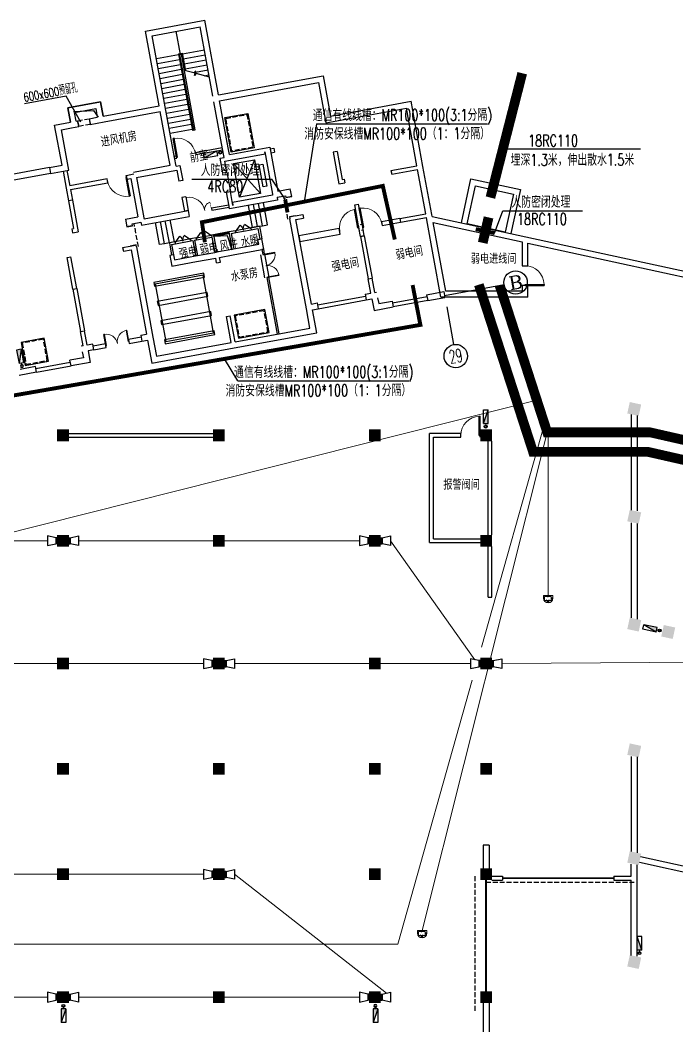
# Model space of a CAD drawing. Extents: x 791398 to 2325386, y -987887 to -518217.
# Drawn here: x 1473693 to 1507381, y -726420 to -674864 of the extents above; entities that cross this region are included whole.
import ezdxf
from ezdxf.enums import TextEntityAlignment as Align

# ---------------------------------------------------------------- set-up
doc = ezdxf.new("R2010")
doc.units = 0
doc.header["$LTSCALE"] = 1000
doc.header["$MEASUREMENT"] = 0
for name, pattern in [('BORDER', [1.75, 0.5, -0.25, 0.5, -0.25, 0, -0.25]), ('DASH', [0.35, 0.25, -0.1]), ('DASHEDX2', [1.5, 1, -0.5])]:
    doc.linetypes.add(name, pattern=pattern)
doc.layers.add('__0', color=7, linetype='Continuous', true_color=0xffffff)
for name, color, linetype in [('AXIS', 3, 'Continuous'), ('AXIS_TEXT', 7, 'Continuous'), ('COLUMN', 252, 'Continuous'), ('JPS-J', 6, 'Continuous'), ('JPS-X', 1, 'BORDER'), ('JPS-XHS', 7, 'Continuous'), ('LVTRY', 6, 'Continuous'), ('PS房间字', 3, 'Continuous'), ('PUB_DIM', 3, 'Continuous'), ('RD-equip', 3, 'Continuous'), ('RD-text', 4, 'Continuous'), ('SPACE', 7, 'Continuous'), ('STAIR', 9, 'Continuous'), ('WALL', 8, 'Continuous'), ('WINDOW', 8, 'Continuous'), ('ZS封堵', 40, 'Continuous')]:
    doc.layers.add(name, color=color, linetype=linetype)
doc.layers.add('RD-line', color=2, linetype='Continuous', lineweight=0)
doc.styles.add('_TCH_AXIS', font='COMPLEX', dxfattribs={"bigfont": 'GBCBIG'})
doc.styles.add('_TCH_SPACE', font='SIMPLEX', dxfattribs={"bigfont": 'GBCBIG'})
doc.styles.add('_TEL_DIM', font='SIMPLEX', dxfattribs={"width": 0.8, "height": 3.5, "bigfont": 'HZTXT'})
doc.styles.add('COMPLEX', font='COMPLEX')
doc.styles.add('FS2', font='tjromans.shx', dxfattribs={"width": 0.8, "bigfont": 'tjhztxt.shx'})
doc.styles.add('TEXT', font='tjromans.shx', dxfattribs={"width": 0.8, "height": 400, "bigfont": 'tjhztxt.shx'})
doc.linetypes.add('BRA', pattern='A,2.8,-0.1,["B",_TEL_DIM,S=0.07,R=0,X=0,Y=-0.12],-0.25', length=3.15)
doc.linetypes.add('CCTV', pattern='A,2.8,-0.1,["V",_TEL_DIM,S=0.07,R=0,X=0,Y=-0.12],-0.25', length=3.15)
doc.linetypes.add('TD', pattern='A,2.8,-0.1,["C",_TEL_DIM,S=0.07,R=0,X=0,Y=-0.12],-0.25', length=3.15)

# ---------------------------------------------------------------- blocks, each defined once
blk = doc.blocks.new('DXHS')
at = {"layer": 'JPS-XHS'}
blk.add_hatch(color=256, dxfattribs=at).paths.add_polyline_path([(-350, 240), (-350, 0), (350, 0)])
at = {"layer": 'JPS-XHS', "linetype": 'Continuous'}
for p, q in [((-350, 240), (-350, 0)), ((-350, 240), (350, 240)), ((-350, 0), (350, 0)), ((350, 240), (350, 0))]:
    blk.add_line(p, q, dxfattribs=at)
at = {"layer": 'JPS-XHS'}
blk.add_line((-350, 240), (350, 0), dxfattribs=at)
blk = doc.blocks.new('FF')
at = {"linetype": 'Continuous'}
for radius in [75, 60]:
    blk.add_circle((0, 0), radius, dxfattribs=at)
blk = doc.blocks.new('xxhhsss')
at = {"layer": 'JPS-X', "const_width": 50}
for points in [[(32415, 2784), (32415, 2634)], [(41189, -7788), (41335, -7820)], [(40305, -24205), (40305, -24355)], [(10755, -27216), (10755, -27066)], [(26755, -27216), (26755, -27066)]]:
    blk.add_lwpolyline(points, dxfattribs=at)
at = {"layer": 'JPS-X'}
for p, rotation in [((32415, 2634), 90), ((41335, -7820), 167.7513756287451), ((40305, -24355), 270), ((10755, -27066), 270)]:
    blk.add_blockref('FF', p, dxfattribs=dict(at, rotation=rotation))
at = {"layer": 'JPS-X', "xscale": -1, "rotation": 270}
blk.add_blockref('FF', (26755, -27066), dxfattribs=at)
at = {"layer": 'JPS-XHS'}
for p, rotation in [((32535, 3134), 90), ((40872, -7597), 167.7513756287451), ((10635, -27566), 270), ((26635, -27566), 270)]:
    blk.add_blockref('DXHS', p, dxfattribs=dict(at, rotation=rotation))
at = {"layer": 'JPS-XHS', "xscale": -1, "rotation": 270}
blk.add_blockref('DXHS', (40185, -23855), dxfattribs=at)
blk = doc.blocks.new('_FZH')
blk.add_solid([(-0.5, -0.5), (0.5, -0.5), (-0.5, 0.5), (0.5, 0.5)])
blk = doc.blocks.new('$DorLib2D$00000116')
at = {"color": 0}
for p, q in [((-0.5, 0), (-0.146, 0.354)), ((0.5, 0), (0.146, 0.354))]:
    blk.add_line(p, q, dxfattribs=at)
for centre, start, end in [((-0.5, 0), 0, 45), ((0.5, 0), 135, 180)]:
    blk.add_arc(centre, 0.5, start, end, dxfattribs=at)
blk = doc.blocks.new('$WINLIB2D$00000001')
for p, q in [((-0.5, 0.5), (0.5, 0.5)), ((-0.5, 0.5), (-0.5, -0.5)), ((0.5, 0.167), (-0.5, 0.167)), ((0.5, -0.5), (0.5, 0.5)), ((0.5, -0.167), (-0.5, -0.167)), ((-0.5, -0.5), (0.5, -0.5))]:
    blk.add_line(p, q)
blk = doc.blocks.new('$DorLib2D$00000025')
at = {"const_width": 0.02}
for points in [[(0.481, -0.001), (0.481, 0.691)], [(-0.481, 0.001), (-0.481, 0.308)]]:
    blk.add_lwpolyline(points, dxfattribs=at)
at = {"lineweight": 13}
for centre, radius, start, end in [((0.505, -0.002), 0.699, 91.9397, 179.7238), ((-0.501, 0.003), 0.307, 359.7899, 85.7508)]:
    blk.add_arc(centre, radius, start, end, dxfattribs=at)
blk = doc.blocks.new('$DorLib2D$00000001')
for p, q in [((0.45, 0.975), (0.5, 0.975)), ((0.45, 0), (0.45, 0.975)), ((0.5, 0), (0.5, 0.975)), ((0.5, 0), (0.45, 0))]:
    blk.add_line(p, q)
at = {"lineweight": 13}
blk.add_arc((0.475, 0), 0.975, 91.4693, 180, dxfattribs=at)
blk = doc.blocks.new('$DorLib2D$00000002')
for p, q in [((-0.5, 0), (-0.5, 0.4875)), ((-0.475, 0.4875), (-0.5, 0.4875)), ((-0.475, 0), (-0.475, 0.4875)), ((0.475, 0), (0.475, 0.4875)), ((0.475, 0.4875), (0.5, 0.4875)), ((0.5, 0), (0.5, 0.4875)), ((-0.5, 0), (-0.475, 0)), ((0.5, 0), (0.475, 0))]:
    blk.add_line(p, q)
at = {"lineweight": 13}
for centre, start, end in [((-0.4875, 0), 0, 88.53072), ((0.4875, 0), 91.46928, 180)]:
    blk.add_arc(centre, 0.4875, start, end, dxfattribs=at)
blk = doc.blocks.new('_AXISO')
blk.add_circle((0, 0), 0.5)
at = {"layer": 'AXIS_TEXT', "style": 'COMPLEX', "width": 1.041667}
blk.add_attdef('A', text='', height=0.56, dxfattribs=at).set_placement((-0.25, -0.28), (0.25, -0.28), align=Align.FIT)
blk = doc.blocks.new('dadadadadadadad')
at = {"layer": 'RD-equip'}
for p, q in [((-157, 0), (-157, -70)), ((-157, 0), (157, 0)), ((157, 0), (157, -70)), ((-154, -70), (-253, -500)), ((-253, -500), (248, -500)), ((-157, -70), (157, -70)), ((248, -500), (155, -70))]:
    blk.add_line(p, q, dxfattribs=at)
blk = doc.blocks.new('PCY07')
at = {"color": 0, "lineweight": -2}
for p, q in [((-321, 0), (-321, 182)), ((-321, 182), (321, 182)), ((-249, -161), (-249, 129)), ((-249, 129), (205, 129)), ((205, 129), (205, -161)), ((321, 0), (321, 182)), ((205, -161), (-249, -161))]:
    blk.add_line(p, q, dxfattribs=at)
at = {"color": 0, "lineweight": -2, "const_width": 25}
for points in [[(-34, 48, 1), (-9, 48, 1)], [(-111, -81, 1), (-86, -81, 1)], [(67, -81, -1), (42, -81, -1)]]:
    blk.add_lwpolyline(points, format="xyb", close=True, dxfattribs=at)
at = {"color": 0, "lineweight": -2, "const_width": 80}
blk.add_lwpolyline([(245, 69), (245, -100)], dxfattribs=at)
at = {"color": 0, "lineweight": -2}
blk.add_lwpolyline([(-12, -162, 100, 250, 0), (-12, -272, 250, 250, 0)], format="xyseb", dxfattribs=at)
blk.add_arc((0, 0), 321, 180, 0, dxfattribs=at)

msp = doc.modelspace()

# ---------------------------------------------------------------- linework, layer by layer
at = {"layer": '__0'}
msp.add_lwpolyline([(1496325, -685250), (1496813, -683002), (1499354, -683554), (1498866, -685801)], dxfattribs=at)
msp.add_lwpolyline([(1497043, -683359), (1498997, -683783), (1498573, -685738), (1496618, -685313)], close=True, dxfattribs=at)
at = {"layer": 'AXIS'}
for p, q in [((1495467, -688979), (1498516, -688421)), ((1495576, -689570), (1495929, -691497))]:
    msp.add_line(p, q, dxfattribs=at)
at = {"layer": 'JPS-J'}
for points in [[(1480552, -688307), (1480588, -688503), (1483145, -688035), (1483109, -687838)], [(1483078, -687946), (1480619, -688396), (1481160, -691347), (1483619, -690896)], [(1480732, -689290), (1480768, -689487), (1483326, -689018), (1483290, -688822)], [(1480912, -690274), (1480948, -690471), (1483506, -690002), (1483470, -689805)], [(1481093, -691258), (1481129, -691454), (1483686, -690986), (1483650, -690789)]]:
    msp.add_lwpolyline(points, close=True, dxfattribs=at)
at = {"layer": 'JPS-X', "const_width": 50}
for points in [[(1483885, -681667), (1483811, -681681)], [(1473771, -692523), (1473757, -692449)]]:
    msp.add_lwpolyline(points, dxfattribs=at)
at = {"layer": 'LVTRY'}
msp.add_lwpolyline([(1484570, -686655), (1484338, -685929), (1483630, -685964)], dxfattribs=at)
at = {"layer": 'PUB_DIM'}
msp.add_lwpolyline([(1476811, -680096), (1476057, -678767), (1473917, -679159)], dxfattribs=at)
at = {"layer": 'RD-line', "linetype": 'CCTV'}
for p, q in [((1461460, -704090), (1500197, -694349)), ((1494312, -721538), (1500732, -695996)), ((1497356, -707007), (1500588, -695553)), ((1500780, -704363), (1500780, -695996)), ((1493060, -722236), (1496877, -708705)), ((1456826, -722236), (1493060, -722236))]:
    msp.add_line(p, q, dxfattribs=at)
at = {"layer": 'RD-line', "linetype": 'BRA', "ltscale": 0.8}
for p, q in [((1460694, -701549), (1475093, -701551)), ((1475594, -701551), (1476194, -701551)), ((1476694, -701551), (1491093, -701552)), ((1491594, -701552), (1492194, -701553)), ((1492694, -701550), (1497009, -707649)), ((1468694, -707849), (1483093, -707849)), ((1483594, -707849), (1484194, -707849)), ((1484694, -707850), (1496793, -707850)), ((1498394, -707850), (1513976, -707748)), ((1468694, -718649), (1483093, -718649)), ((1483594, -718649), (1484194, -718649)), ((1484694, -718650), (1492479, -724749)), ((1460694, -724949), (1475093, -724949)), ((1475594, -724949), (1476194, -724949)), ((1476694, -724949), (1491093, -724949)), ((1491594, -724949), (1492194, -724949))]:
    msp.add_line(p, q, dxfattribs=at)
at = {"layer": 'RD-line'}
for points, const_width in [([(1497817, -683961), (1499448, -677587)], 500), ([(1483172, -686252), (1483020, -685225), (1492298, -683362), (1492912, -686112)], 200), ([(1487288, -684049), (1487407, -684720)], 200), ([(1497422, -686281), (1497721, -684979)], 500), ([(1497064, -685578), (1498032, -685782)], 200), ([(1462438, -690106), (1462243, -688989), (1470544, -687473), (1471972, -694345), (1494225, -690487), (1493826, -688444)], 200), ([(1497224, -688427), (1500005, -696996), (1505898, -696996), (1535442, -703695)], 500)]:
    msp.add_lwpolyline(points, dxfattribs=dict(at, const_width=const_width))
at = {"layer": 'RD-line', "linetype": 'DASHEDX2', "const_width": 500}
msp.add_lwpolyline([(1498287, -688463), (1500732, -695996), (1506010, -695996), (1536990, -703025)], dxfattribs=at)
at = {"layer": 'RD-text'}
for p, q in [((1488891, -680186), (1488262, -684172)), ((1488891, -680186), (1497667, -680186)), ((1498530, -681454), (1505522, -681454)), ((1482510, -683015), (1486602, -683015)), ((1487288, -684049), (1486602, -683015)), ((1498032, -685782), (1498446, -684648)), ((1498446, -684648), (1502538, -684648)), ((1484853, -693354), (1484184, -692228)), ((1484853, -693354), (1493629, -693354))]:
    msp.add_line(p, q, dxfattribs=at)
at = {"layer": 'RD-text', "color": 3, "lineweight": 0}
msp.add_line((1482510, -683015), (1484134, -683015), dxfattribs=at)
at = {"layer": 'STAIR'}
for p, q in [((1481918, -676619), (1481701, -675439)), ((1482016, -676601), (1483147, -676394)), ((1481819, -676637), (1480688, -676844)), ((1481866, -676893), (1480735, -677100)), ((1481810, -676588), (1482007, -676552)), ((1481810, -676588), (1482531, -680523)), ((1481869, -676628), (1481967, -676610)), ((1481869, -676628), (1482580, -680513)), ((1481967, -676610), (1482121, -677452)), ((1482007, -676552), (1482174, -677465)), ((1482063, -676857), (1483194, -676650)), ((1482110, -677113), (1483241, -676905)), ((1481913, -677149), (1480782, -677356)), ((1481960, -677404), (1480829, -677612)), ((1482157, -677368), (1483288, -677161)), ((1482682, -677536), (1483335, -677417)), ((1482007, -677660), (1480876, -677867)), ((1482054, -677916), (1480922, -678123)), ((1482611, -677568), (1482121, -677451)), ((1482701, -677469), (1482611, -677568)), ((1482636, -677700), (1482701, -677469)), ((1482726, -677601), (1482636, -677700)), ((1483404, -677797), (1482726, -677601)), ((1483132, -677718), (1483382, -677673)), ((1482101, -678172), (1480969, -678379)), ((1482147, -678427), (1481016, -678635)), ((1482194, -678683), (1481063, -678890)), ((1482241, -678939), (1481110, -679146)), ((1482288, -679195), (1481157, -679402)), ((1482335, -679450), (1481204, -679658)), ((1482382, -679706), (1481251, -679913)), ((1482429, -679962), (1481297, -680169)), ((1482475, -680218), (1481344, -680425)), ((1482522, -680473), (1481391, -680681)), ((1482580, -680513), (1482531, -680523)), ((1485714, -682024), (1484947, -683943)), ((1486029, -683745), (1484632, -682222)), ((1484296, -682664), (1484477, -683648)), ((1485619, -685498), (1485411, -684366)), ((1481605, -686233), (1481398, -685102)), ((1485530, -685514), (1484743, -685658)), ((1484761, -685756), (1485548, -685612)), ((1482432, -686082), (1481645, -686226)), ((1481663, -686324), (1482450, -686180)), ((1482727, -686027), (1483514, -685883)), ((1482745, -686126), (1483532, -685982)), ((1486254, -688075), (1486037, -686895)), ((1486234, -686859), (1486450, -688039))]:
    msp.add_line(p, q, dxfattribs=at)
for points in [[(1476432, -679556), (1477460, -679501), (1477703, -679831)], [(1485619, -685498), (1485874, -685451), (1485667, -684320)], [(1485874, -685451), (1486130, -685404), (1485923, -684273)], [(1486130, -685404), (1486386, -685357), (1486179, -684226)], [(1481605, -686233), (1481350, -686280), (1481142, -685149)], [(1481094, -686327), (1480838, -686373), (1480631, -685242)], [(1481350, -686280), (1481094, -686327), (1480887, -685195)]]:
    msp.add_lwpolyline(points, dxfattribs=at)
at = {"layer": 'STAIR', "linetype": 'DASH'}
for points in [[(1476645, -680025), (1477235, -679917), (1477290, -680212), (1476699, -680320)], [(1484248, -679903), (1485330, -679705), (1485636, -681377), (1484554, -681575)], [(1484731, -690032), (1484930, -691114), (1486405, -690843), (1486207, -689761)], [(1473803, -691424), (1474002, -692506), (1475084, -692308), (1474885, -691226)]]:
    msp.add_lwpolyline(points, close=True, dxfattribs=at)
at = {"layer": 'STAIR'}
for points in [[(1484190, -679863), (1485370, -679647), (1485694, -681417), (1484514, -681633)], [(1484947, -683943), (1484632, -682222), (1485714, -682024), (1486029, -683745)], [(1486159, -683416), (1485951, -682285), (1486148, -682249), (1486355, -683380)], [(1484673, -689992), (1484889, -691172), (1486463, -690884), (1486247, -689703)], [(1473745, -691384), (1473961, -692564), (1475142, -692348), (1474925, -691168)]]:
    msp.add_lwpolyline(points, close=True, dxfattribs=at)
at = {"layer": 'WALL'}
for p, q in [((1480123, -675423), (1483172, -674864)), ((1483875, -678700), (1483172, -674864)), ((1480472, -675664), (1482931, -675214)), ((1483580, -678755), (1482931, -675214)), ((1480826, -679259), (1480123, -675423)), ((1481139, -679304), (1480472, -675664)), ((1481869, -676628), (1481967, -676610)), ((1481869, -676628), (1481967, -676610)), ((1482580, -680513), (1481869, -676628)), ((1482580, -680513), (1481869, -676628)), ((1482679, -680495), (1481967, -676610)), ((1482679, -680495), (1481967, -676610)), ((1483875, -678700), (1489236, -677718)), ((1489236, -677718), (1489614, -679784)), ((1483929, -678996), (1488995, -678067)), ((1488995, -678067), (1489373, -680133)), ((1483580, -678755), (1483580, -678755)), ((1476141, -679355), (1477813, -679049)), ((1476276, -680093), (1476141, -679355)), ((1476490, -679596), (1477572, -679398)), ((1477572, -679398), (1477653, -679841)), ((1477813, -679049), (1477949, -679786)), ((1477949, -679786), (1480826, -679259)), ((1481616, -681910), (1481139, -679304)), ((1483634, -679050), (1483634, -679050)), ((1484075, -681460), (1483634, -679050)), ((1484371, -681405), (1483929, -678996)), ((1489373, -680133), (1493504, -679376)), ((1489614, -679784), (1493745, -679027)), ((1494045, -682327), (1493504, -679376)), ((1494358, -682371), (1493745, -679027)), ((1476572, -680039), (1476490, -679596)), ((1477235, -679917), (1477653, -679841)), ((1477235, -679917), (1477290, -680212)), ((1478003, -680082), (1480880, -679554)), ((1481321, -681964), (1480880, -679554)), ((1475465, -680242), (1476276, -680093)), ((1475843, -682307), (1475465, -680242)), ((1475465, -680242), (1475465, -680242)), ((1475465, -680242), (1475465, -680242)), ((1475519, -680537), (1475519, -680537)), ((1475760, -680187), (1475760, -680187)), ((1475814, -680483), (1476330, -680388)), ((1476193, -682548), (1475814, -680483)), ((1476330, -680388), (1476699, -680320)), ((1476572, -680039), (1476645, -680025)), ((1476645, -680025), (1476699, -680320)), ((1477290, -680212), (1478003, -680082)), ((1482580, -680513), (1482679, -680495)), ((1482580, -680513), (1482679, -680495)), ((1484066, -681410), (1482689, -681663)), ((1482707, -681761), (1484084, -681509)), ((1484157, -681902), (1484075, -681460)), ((1484434, -681750), (1484371, -681405)), ((1484434, -681750), (1486499, -681371)), ((1486499, -681371), (1486535, -681568)), ((1486517, -681470), (1486714, -681434)), ((1486535, -681568), (1486914, -683634)), ((1486714, -681434), (1486750, -681630)), ((1481384, -682308), (1481321, -681964)), ((1481706, -681843), (1481607, -681861)), ((1481698, -682353), (1481616, -681910)), ((1481625, -681959), (1481724, -681941)), ((1481724, -681941), (1481706, -681843)), ((1482689, -681663), (1482707, -681761)), ((1483960, -681938), (1484157, -681902)), ((1484100, -682701), (1483960, -681938)), ((1484193, -682099), (1484291, -682081)), ((1484291, -682081), (1486258, -681720)), ((1486258, -681720), (1486240, -681622)), ((1486240, -681622), (1486637, -683786)), ((1486553, -681666), (1486750, -681630)), ((1489948, -681603), (1489751, -681640)), ((1489751, -681640), (1490048, -683263)), ((1489948, -681603), (1490209, -683030)), ((1475204, -682424), (1472302, -682956)), ((1475204, -682424), (1475843, -682307)), ((1475204, -682424), (1475258, -682719)), ((1475258, -682719), (1476193, -682548)), ((1476094, -682566), (1476238, -683353)), ((1476139, -682253), (1476139, -682253)), ((1476193, -682548), (1476193, -682548)), ((1476193, -682548), (1476193, -682548)), ((1479516, -682651), (1481384, -682308)), ((1479668, -682928), (1481635, -682568)), ((1481635, -682568), (1481734, -682549)), ((1481698, -682353), (1481894, -682317)), ((1481734, -682549), (1481837, -683115)), ((1481894, -682317), (1482034, -683079)), ((1484296, -682664), (1484193, -682099)), ((1492717, -682570), (1494045, -682327)), ((1492717, -682570), (1492753, -682767)), ((1492753, -682767), (1494081, -682524)), ((1494496, -684786), (1494081, -682524)), ((1494809, -684830), (1494358, -682371)), ((1475258, -682719), (1472356, -683251)), ((1475898, -682602), (1476060, -683487)), ((1475898, -682602), (1475898, -682602)), ((1478156, -683002), (1476238, -683353)), ((1478193, -683198), (1478156, -683002)), ((1479140, -682821), (1479534, -682749)), ((1479140, -682821), (1479176, -683018)), ((1479176, -683018), (1479140, -682821)), ((1479176, -683018), (1479373, -682982)), ((1479373, -682982), (1479733, -684949)), ((1479668, -682928), (1480046, -684994)), ((1482034, -683079), (1481837, -683115)), ((1484100, -682701), (1484296, -682664)), ((1490209, -683030), (1490307, -683012)), ((1490307, -683012), (1490343, -683208)), ((1476060, -683487), (1476177, -684127)), ((1476274, -683550), (1478193, -683198)), ((1476274, -683550), (1476374, -684091)), ((1486914, -683634), (1487553, -683516)), ((1487625, -683910), (1487553, -683516)), ((1490048, -683263), (1490343, -683208)), ((1476374, -684091), (1476177, -684127)), ((1476177, -684127), (1476438, -685553)), ((1476374, -684091), (1476671, -685714)), ((1482187, -683915), (1481990, -683951)), ((1481990, -683951), (1482121, -684664)), ((1482187, -683915), (1482318, -684628)), ((1484280, -683684), (1484477, -683648)), ((1484410, -684397), (1484280, -683684)), ((1486897, -684094), (1484437, -684545)), ((1484607, -684361), (1484477, -683648)), ((1486646, -683835), (1484580, -684214)), ((1486637, -683786), (1486646, -683835)), ((1486870, -683947), (1487312, -683866)), ((1486870, -683947), (1486897, -684094)), ((1487312, -683866), (1487330, -683964)), ((1487330, -683964), (1487625, -683910)), ((1480055, -685043), (1482318, -684628)), ((1482318, -684628), (1482121, -684664)), ((1482318, -684628), (1482372, -684923)), ((1484401, -684348), (1483516, -684510)), ((1483516, -684510), (1483534, -684609)), ((1483534, -684609), (1484419, -684446)), ((1484437, -684545), (1484410, -684397)), ((1484580, -684214), (1484607, -684361)), ((1490855, -684335), (1491051, -684299)), ((1491071, -685515), (1490855, -684335)), ((1491268, -685479), (1491051, -684299)), ((1479094, -685066), (1479733, -684949)), ((1479094, -685066), (1479166, -685460)), ((1479913, -685374), (1482372, -684923)), ((1480046, -684994), (1480055, -685043)), ((1482336, -684727), (1482354, -684825)), ((1487805, -684893), (1487510, -684948)), ((1487510, -684948), (1487528, -685046)), ((1488376, -689669), (1487528, -685046)), ((1487805, -684893), (1488199, -684821)), ((1487842, -685090), (1488235, -685018)), ((1488635, -689418), (1487842, -685090)), ((1488199, -684821), (1488235, -685018)), ((1493168, -685029), (1492233, -685200)), ((1493168, -685029), (1494496, -684786)), ((1493168, -685029), (1493204, -685226)), ((1493204, -685226), (1494532, -684983)), ((1494553, -685097), (1494532, -684983)), ((1495279, -689060), (1494553, -685097)), ((1494826, -684924), (1494809, -684830)), ((1494826, -684924), (1499626, -685966)), ((1476340, -685571), (1476438, -685553)), ((1476340, -685571), (1476376, -685768)), ((1479166, -685460), (1479461, -685406)), ((1479443, -685307), (1479886, -685226)), ((1479461, -685406), (1479443, -685307)), ((1479886, -685226), (1479913, -685374)), ((1484743, -685658), (1484399, -685721)), ((1484761, -685756), (1484743, -685658)), ((1485973, -685433), (1485530, -685514)), ((1485530, -685514), (1485548, -685612)), ((1485548, -685612), (1485892, -685549)), ((1485892, -685549), (1485991, -686090)), ((1485973, -685433), (1486090, -686072)), ((1490060, -685548), (1487995, -685926)), ((1490114, -685843), (1490060, -685548)), ((1491098, -685663), (1491044, -685368)), ((1491152, -685958), (1491071, -685515)), ((1491241, -685331), (1491142, -685350)), ((1491295, -685627), (1491196, -685645)), ((1491286, -685577), (1491250, -685381)), ((1491349, -685922), (1491268, -685479)), ((1492233, -685200), (1492269, -685397)), ((1492269, -685397), (1493204, -685226)), ((1494885, -685244), (1499444, -686234)), ((1495529, -688760), (1494885, -685244)), ((1476376, -685768), (1476671, -685714)), ((1482530, -686063), (1482432, -686082)), ((1482432, -686082), (1482450, -686180)), ((1482450, -686180), (1482548, -686162)), ((1482727, -686027), (1482530, -686063)), ((1482548, -686162), (1482692, -686949)), ((1482646, -686144), (1482745, -686126)), ((1482646, -686144), (1482791, -686931)), ((1482745, -686126), (1482727, -686027)), ((1483612, -685865), (1483514, -685883)), ((1483514, -685883), (1483532, -685982)), ((1483532, -685982), (1483676, -686769)), ((1483630, -685964), (1483612, -685865)), ((1483630, -685964), (1483774, -686750)), ((1484399, -685721), (1484417, -685819)), ((1484417, -685819), (1484561, -686606)), ((1484515, -685801), (1484761, -685756)), ((1484515, -685801), (1484659, -686588)), ((1485893, -686108), (1486090, -686072)), ((1485938, -686354), (1485893, -686108)), ((1486090, -686072), (1485991, -686090)), ((1486189, -686613), (1486090, -686072)), ((1487995, -685926), (1488049, -686221)), ((1488049, -686221), (1490114, -685843)), ((1491349, -685922), (1491152, -685958)), ((1491152, -685958), (1491349, -685922)), ((1491152, -685958), (1491549, -688122)), ((1491349, -685922), (1491745, -688086)), ((1499626, -685966), (1524970, -691469)), ((1478953, -686516), (1479346, -686444)), ((1478953, -686516), (1478989, -686712)), ((1478989, -686712), (1479382, -686640)), ((1479641, -686389), (1479346, -686444)), ((1479382, -686640), (1480175, -690968)), ((1479659, -686488), (1479641, -686389)), ((1479659, -686488), (1480507, -691111)), ((1481645, -686226), (1481350, -686280)), ((1481350, -686280), (1481467, -686919)), ((1481466, -686360), (1481663, -686324)), ((1481466, -686360), (1481565, -686901)), ((1481663, -686324), (1481645, -686226)), ((1483873, -686732), (1484561, -686606)), ((1484561, -686606), (1485938, -686354)), ((1484615, -686901), (1486189, -686613)), ((1486189, -686613), (1486091, -686631)), ((1486091, -686631), (1486136, -686877)), ((1486234, -686859), (1486189, -686613)), ((1499444, -686234), (1499444, -687460)), ((1499744, -687460), (1499744, -686299)), ((1499744, -686299), (1525287, -691844)), ((1476100, -687038), (1476297, -687002)), ((1476398, -688661), (1476100, -687038)), ((1476595, -688625), (1476297, -687002)), ((1481565, -686901), (1481368, -686937)), ((1481368, -686937), (1481468, -687478)), ((1481565, -686901), (1481467, -686919)), ((1481565, -686901), (1481610, -687147)), ((1481610, -687147), (1482692, -686949)), ((1482692, -686949), (1483676, -686769)), ((1482746, -687244), (1483730, -687064)), ((1483676, -686769), (1483873, -686732)), ((1483730, -687064), (1483730, -687064)), ((1483775, -687309), (1483730, -687064)), ((1483927, -687028), (1484615, -686901)), ((1483972, -687273), (1483927, -687028)), ((1486136, -686877), (1486234, -686859)), ((1481468, -687478), (1482746, -687244)), ((1483775, -687309), (1483972, -687273)), ((1499444, -687460), (1499744, -687460)), ((1486450, -688039), (1486352, -688057)), ((1486352, -688057), (1486884, -690959)), ((1486982, -690941), (1486450, -688039)), ((1491549, -688122), (1491745, -688086)), ((1491684, -688859), (1491549, -688122)), ((1491881, -688823), (1491745, -688086)), ((1476398, -688661), (1476595, -688625)), ((1476398, -688661), (1476794, -690825)), ((1476595, -688625), (1476991, -690789)), ((1494546, -688945), (1495431, -688783)), ((1495431, -688783), (1495485, -689078)), ((1499444, -688760), (1495529, -688760)), ((1499744, -688460), (1499444, -688460)), ((1499444, -688460), (1499444, -688760)), ((1499744, -689060), (1499744, -688460)), ((1488948, -689462), (1491407, -689012)), ((1488984, -689659), (1491443, -689209)), ((1491389, -688913), (1491684, -688859)), ((1491389, -688913), (1491443, -689209)), ((1491443, -689209), (1491738, -689154)), ((1491738, -689154), (1491846, -689745)), ((1491881, -688823), (1491979, -688805)), ((1492033, -689100), (1492033, -689100)), ((1492033, -689100), (1492087, -689395)), ((1492087, -689395), (1492776, -689269)), ((1492776, -689269), (1492830, -689564)), ((1494564, -689043), (1492794, -689368)), ((1494600, -689240), (1492830, -689564)), ((1494546, -688945), (1494600, -689240)), ((1494600, -689240), (1495485, -689078)), ((1499744, -689060), (1495279, -689060)), ((1488556, -690653), (1488376, -689669)), ((1488635, -689418), (1488930, -689364)), ((1488689, -689713), (1488984, -689659)), ((1488905, -690894), (1488689, -689713)), ((1488930, -689364), (1488984, -689659)), ((1491846, -689745), (1492830, -689564)), ((1484280, -690064), (1484476, -690028)), ((1484523, -691392), (1484280, -690064)), ((1484720, -691355), (1484476, -690028)), ((1476794, -690825), (1476991, -690789)), ((1476929, -691563), (1476794, -690825)), ((1477126, -691527), (1476991, -690789)), ((1484720, -691355), (1488556, -690653)), ((1479898, -691121), (1479259, -691238)), ((1479259, -691238), (1479295, -691435)), ((1479295, -691435), (1479934, -691317)), ((1479880, -691022), (1480175, -690968)), ((1479880, -691022), (1479934, -691317)), ((1479934, -691317), (1480230, -691263)), ((1480230, -691263), (1480446, -692444)), ((1480507, -691111), (1480687, -692094)), ((1484675, -691669), (1488905, -690894)), ((1486884, -690959), (1486982, -690941)), ((1476929, -691563), (1476831, -691581)), ((1476885, -691876), (1476885, -691876)), ((1476885, -691876), (1476939, -692171)), ((1477421, -691473), (1477126, -691527)), ((1477475, -691768), (1477180, -691822)), ((1477180, -691822), (1477288, -692412)), ((1477475, -691768), (1477421, -691473)), ((1478079, -691454), (1477439, -691571)), ((1477475, -691768), (1478115, -691651)), ((1478115, -691651), (1478079, -691454)), ((1480446, -692444), (1484675, -691669)), ((1480687, -692094), (1484523, -691392)), ((1476939, -692171), (1476251, -692297)), ((1476305, -692592), (1476251, -692297)), ((1474480, -692622), (1473693, -692766)), ((1474534, -692917), (1474480, -692622)), ((1474498, -692720), (1476269, -692396)), ((1474534, -692917), (1476305, -692592)), ((1477288, -692412), (1476305, -692592)), ((1474534, -692917), (1473649, -693079)), ((1505044, -695073), (1505044, -699985)), ((1505344, -695138), (1505344, -700018)), ((1476194, -696049), (1483594, -696049)), ((1476194, -696249), (1483594, -696249)), ((1496294, -696049), (1494694, -696049)), ((1494694, -701649), (1494694, -696049)), ((1494894, -696249), (1496294, -696249)), ((1494894, -701449), (1494894, -696249)), ((1496294, -696249), (1496294, -696049)), ((1497294, -696249), (1497294, -696049)), ((1497694, -701249), (1497694, -696449)), ((1497894, -701249), (1497894, -696449)), ((1505044, -700632), (1505044, -705511)), ((1505344, -700664), (1505344, -705576)), ((1494694, -701649), (1497294, -701649)), ((1494894, -701449), (1497294, -701449)), ((1497694, -704449), (1497694, -701849)), ((1497894, -704449), (1497894, -701849)), ((1497694, -704449), (1497894, -704449)), ((1505044, -712604), (1505044, -717483)), ((1505344, -712637), (1505344, -717548)), ((1497444, -717165), (1497444, -718349)), ((1497744, -717165), (1497444, -717165)), ((1497744, -717165), (1497744, -718349)), ((1505044, -718749), (1505044, -718130)), ((1505344, -718649), (1505344, -718162)), ((1505455, -718033), (1511949, -719443)), ((1505519, -717740), (1512012, -719150)), ((1505344, -722838), (1505344, -718649)), ((1497894, -718749), (1498444, -718749)), ((1497894, -718949), (1498444, -718949)), ((1498444, -718749), (1498444, -718949)), ((1504144, -718749), (1505044, -718749)), ((1504144, -718749), (1504144, -718949)), ((1504144, -718949), (1505044, -718949)), ((1505044, -722805), (1505044, -718949)), ((1497444, -725249), (1497444, -730049)), ((1497744, -725249), (1497744, -730049))]:
    msp.add_line(p, q, dxfattribs=at)
msp.add_lwpolyline([(1477949, -679786), (1477813, -679049), (1476141, -679355), (1476276, -680093)], dxfattribs=at)
at = {"layer": 'WINDOW', "linetype": 'DASH'}
for p, q in [((1487625, -683910), (1487330, -683964)), ((1487510, -684948), (1487805, -684893)), ((1479461, -685406), (1479166, -685460)), ((1479346, -686444), (1479641, -686389))]:
    msp.add_line(p, q, dxfattribs=at)
at = {"layer": 'WINDOW', "linetype": 'DASH', "ltscale": 2, "const_width": 100}
for points in [[(1497594, -718949), (1497594, -724649)], [(1498444, -718849), (1504144, -718849)]]:
    msp.add_lwpolyline(points, dxfattribs=at)
at = {"layer": 'ZS封堵', "linetype": 'DASH'}
for points in [[(1487430, -685064), (1487214, -683884)], [(1479758, -686470), (1479542, -685289)], [(1497042, -725648), (1497042, -718656)], [(1497594, -719049), (1505194, -719049)]]:
    msp.add_lwpolyline(points, dxfattribs=at)

# ---------------------------------------------------------------- block references
at = {"layer": 'AXIS'}
ref = msp.add_blockref('_AXISO', (1499106, -688313), dxfattribs=dict(at, xscale=1200, yscale=1200, zscale=1200))
ref.add_attrib('A', 'B', dxfattribs={"layer": 'AXIS_TEXT', "height": 679, "rotation": 10.3837, "style": '_TCH_AXIS', "width": 1.235294}).set_placement((1498833, -688708), (1499501, -688585), align=Align.FIT)
ref = msp.add_blockref('_AXISO', (1496037, -692087), dxfattribs=dict(at, xscale=1200, yscale=1200, zscale=1200))
ref.add_attrib('A', '29', dxfattribs={"layer": 'AXIS_TEXT', "height": 678.8, "rotation": 10.3837, "style": '_TCH_AXIS', "width": 0.617647}).set_placement((1495764, -692482), (1496432, -692360), align=Align.FIT)
at = {"layer": 'COLUMN'}
for p, xscale, yscale, zscale, rotation in [((1505194, -694799), 600.0000000001221, 600.0000000000331, 600.0000000000331, 347.751375632595), ((1475894, -696149), 600, 600, 600, 359.9999999999), ((1483894, -696149), 600, 600, 600, 359.9999999999), ((1491894, -696149), 600, 600, 600, 359.9999999999), ((1497594, -696149), 600, 600, 600, 359.9999999998888), ((1505194, -700325), 599.9999999998946, 599.9999999999836, 599.9999999999836, 347.7513756325903), ((1475894, -701549), 600, 600, 600, 359.9999999998888), ((1483894, -701549), 600, 600, 600, 359.9999999998888), ((1491894, -701549), 600, 600, 600, 359.9999999999), ((1497594, -701549), 600, 600, 600, 359.9999999999), ((1505194, -705850), 600.0000000001716, 600.0000000000331, 600.0000000000331, 347.7513756325733), ((1506938, -706229), 600.0000000001469, 600.0000000000331, 600.0000000000331, 347.7513756325841), ((1475894, -707849), 600, 600, 600, 359.9999999998888), ((1483894, -707849), 600, 600, 600, 359.9999999999), ((1491894, -707849), 600, 600, 600, 359.9999999998888), ((1497594, -707849), 600, 600, 600, 359.9999999999), ((1505194, -712297), 599.9999999999193, 600.0000000000824, 600.0000000000824, 347.7513756325794), ((1475894, -713249), 600, 600, 600, 359.9999999999), ((1483894, -713249), 600, 600, 600, 359.9999999998888), ((1491894, -713249), 600, 600, 600, 359.9999999999), ((1497594, -713249), 600, 600, 600, 359.9999999999), ((1505194, -717823), 599.9999999999441, 599.9999999999687, 599.9999999999687, 347.7513756325686), ((1475894, -718649), 600, 600, 600, 359.9999999998888), ((1483894, -718649), 600, 600, 600, 359.9999999999), ((1491894, -718649), 600, 600, 600, 359.9999999999), ((1497594, -718649), 600, 600, 600, 359.9999999999), ((1505194, -723145), 599.9999999999193, 599.9999999999193, 599.9999999999193, 347.7513756325794), ((1475894, -724949), 600, 600, 600, 359.9999999997443), ((1483894, -724949), 600, 600, 600, 359.9999999997443), ((1491894, -724949), 600, 600, 600, 359.9999999997555), ((1497594, -724949), 600, 600, 600, 359.9999999997555)]:
    msp.add_blockref('_FZH', p, dxfattribs=dict(at, xscale=xscale, yscale=yscale, zscale=zscale, rotation=rotation))
at = {"layer": 'JPS-X', "rotation": 10.38373943086338}
msp.add_blockref('FF', (1483959, -681654), dxfattribs=at)
at = {"layer": 'JPS-X', "xscale": -1, "rotation": 100.3837394287101}
msp.add_blockref('FF', (1473784, -692597), dxfattribs=at)
at = {"layer": 'JPS-XHS', "xscale": -1, "rotation": 190.3837394308634}
msp.add_blockref('DXHS', (1483445, -681626), dxfattribs=at)
at = {"layer": 'JPS-XHS', "rotation": 280.38373942871}
msp.add_blockref('DXHS', (1473576, -692127), dxfattribs=at)
at = {"layer": 'JPS-XHS'}
msp.add_blockref('xxhhsss', (1465159, -698333), dxfattribs=at)
at = {"layer": 'RD-equip', "color": 3, "lineweight": 0, "xscale": 0.7475813101045787, "yscale": 0.7475813099881634, "zscale": 0.74758131}
for p in [(1500780, -704499), (1494312, -721674)]:
    msp.add_blockref('PCY07', p, dxfattribs=at)
at = {"layer": 'RD-line', "color": 1, "rotation": 270}
for p in [(1475594, -701553), (1491594, -701553), (1483594, -707853), (1497294, -707853), (1483594, -718653), (1475594, -724953), (1491594, -724953)]:
    msp.add_blockref('dadadadadadadad', p, dxfattribs=at)
at = {"layer": 'RD-line', "color": 1, "xscale": -1, "rotation": 90}
for p in [(1476194, -701553), (1492194, -701553), (1484194, -707853), (1497894, -707853), (1484194, -718653), (1476194, -724953), (1492194, -724953)]:
    msp.add_blockref('dadadadadadadad', p, dxfattribs=at)
at = {"layer": 'WINDOW'}
for name, p, xscale, yscale, zscale, rotation in [('$DorLib2D$00000001', (1482207, -681802), 1000, -1000, 1000, 190.3837394329848), ('$DorLib2D$00000001', (1478666, -683010), 1000, -1000, 1000, 10.38373943298149), ('$DorLib2D$00000025', (1482935, -684668), 1200, -1200, 1200, 190.3837394329837), ('$DorLib2D$00000001', (1490579, -685605), 1000, 1000, 1000, 10.38373943296991), ('$DorLib2D$00000001', (1491760, -685389), -1000, 1000, -1000, 10.38373943298597), ('$DorLib2D$00000116', (1483129, -686005), -800, -800, -800, 190.3837394329811), ('$DorLib2D$00000116', (1485146, -685635), 800, -800, 800, 190.383739432985), ('$DorLib2D$00000116', (1482047, -686203), 800, -800, 800, 190.383739432994), ('$WINLIB2D$00000001', (1484014, -685842), 800, 100, 800, 190.3837394329861), ('$DorLib2D$00000002', (1486293, -687458), -1200, 1200, -1200, 280.3837394330067), ('$DorLib2D$00000001', (1499594, -687960), 1000, 1000, 1000, 269.9999999994944), ('$DorLib2D$00000002', (1478687, -691444), -1200, 1200, -1200, 10.38373943297695), ('$DorLib2D$00000001', (1496794, -696149), 1000, 1000, 1000, 359.9999999997698)]:
    msp.add_blockref(name, p, dxfattribs=dict(at, xscale=xscale, yscale=yscale, zscale=zscale, rotation=rotation))

# ---------------------------------------------------------------- texts
at = {"layer": 'PS房间字', "style": 'TEXT', "width": 0.8}
for s, p in [('进风机房', (1477881, -681369)), ('前室', (1482445, -682180)), ('风井', (1483978, -686714)), ('水暖', (1485068, -686515)), ('强电', (1481898, -687095)), ('弱电', (1482960, -686901)), ('弱电间', (1493008, -687164)), ('强电间', (1489731, -687764)), ('水泵房', (1484555, -688285))]:
    msp.add_text(s, height=450, rotation=10.3837, dxfattribs=at).set_placement(p)
for s, p in [('弱电进线间', (1496813, -687345)), ('报警阀间', (1495404, -698925))]:
    msp.add_text(s, height=450, dxfattribs=at).set_placement(p)
at = {"layer": 'RD-text', "linetype": 'TD', "style": 'FS2', "width": 0.7}
for s, p in [('通信有线线槽：MR100*100(3:1分隔)', (1493304, -680034)), ('消防安保线槽MR100*100（1：1分隔）', (1493033, -680982)), ('18RC110', (1501033, -681340)), ('埋深1.3米，伸出散水1.5米', (1502025, -682327)), ('人防密闭处理', (1484472, -682853)), ('4RC80', (1484214, -683688)), ('人防密闭处理', (1500408, -684486)), ('18RC110', (1500458, -685362)), ('通信有线线槽：MR100*100(3:1分隔)', (1489267, -693202)), ('消防安保线槽MR100*100（1：1分隔）', (1488995, -694149))]:
    msp.add_text(s, height=600, rotation=0.1611, dxfattribs=at).set_placement(p, align=Align.CENTER)
at = {"layer": 'SPACE', "style": '_TCH_SPACE', "width": 0.7}
msp.add_text('600x600预留孔', height=450, rotation=10.3837, dxfattribs=at).set_placement((1473914, -679056))

doc.saveas('drawing.dxf')
